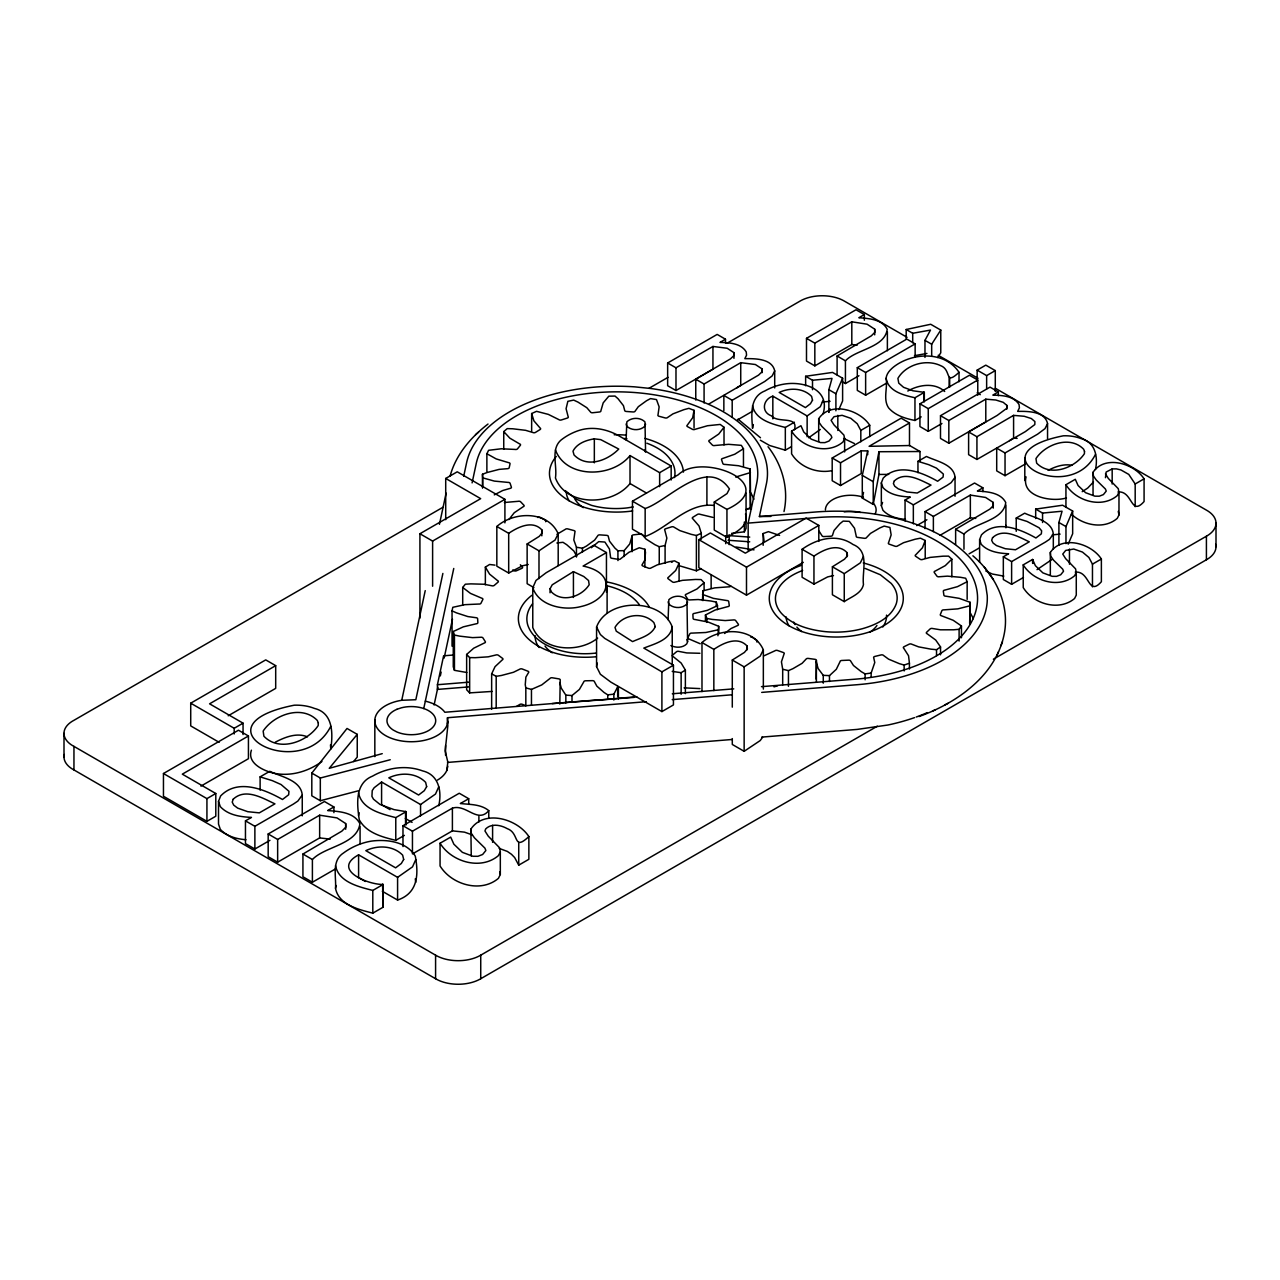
<?xml version="1.0" encoding="UTF-8"?>
<svg xmlns="http://www.w3.org/2000/svg" width="1280" height="1280" viewBox="0 0 1280 1280"><rect width="100%" height="100%" fill="white"/><g stroke="black" fill="none" stroke-linecap="round" stroke-linejoin="round"><path stroke-width="1.5" d="M600.016 699.712L596.112 700.272L636.768 696.72M712.944 346.464L712.944 369.184L675.984 390.528L667.648 385.728L667.648 362.992L675.984 367.808L712.944 346.464L727.184 348.256L733.968 352.656L733.872 355.632L730.432 358.896L695.76 379.216L695.76 400.048M695.76 379.216L704.08 384.032L740.736 362.672L755.408 364.528L762.064 368.88L761.968 371.856L758.544 375.12L709.232 403.792M985.792 399.168L985.792 421.888L948.832 443.232L940.496 438.432L940.496 415.696L948.832 420.512L985.792 399.168L995.856 400.016L1003.216 402.32L1006.816 405.36L1006.72 408.336L997.232 415.392L968.608 431.92L968.608 454.656L976.928 459.456L1025.344 431.616L1034.816 424.56L1034.912 421.584L1031.328 418.544L1024.224 416.272L1013.584 415.376L976.928 436.736L968.608 431.92M559.808 704.08L560.208 680.192A1.92 1.104 0 0 0 558.784 678.864L552.4 677.792A1.92 1.104 0 0 0 549.968 678.48L541.76 684.912L531.456 689.408L525.824 687.888L525.248 684.72L525.872 677.136L528.464 672.688A1.92 1.104 0 0 0 527.824 671.168L522.32 669.024A1.92 1.104 0 0 0 519.648 669.248L513.456 672.288L501.504 675.456L496.192 676.32L491.648 673.872L495.04 666.672L502.288 659.888A1.92 1.104 0 0 0 502.496 658.32L498.416 655.296A1.92 1.104 0 0 0 495.744 655.04L488.224 656.832L475.168 657.696L469.648 657.584L466.64 654.448L473.728 648.208L484.256 643.04A1.92 1.104 0 0 0 485.28 641.6L483.008 638A1.92 1.104 0 0 0 480.624 637.264L472.512 637.632L459.616 636.128L454.448 635.04L453.264 631.504L463.328 626.848L476.112 623.808A1.92 1.104 0 0 0 477.856 622.608L477.632 618.784A1.92 1.104 0 0 0 475.744 617.664L467.84 616.56L456.384 612.832L452.048 610.864L452.8 607.312L464.88 604.672L478.672 604.048A1.92 1.104 0 0 0 480.96 603.232L482.8 599.552A1.92 1.104 0 0 0 481.616 598.144L470.496 593.408L462.704 587.456L465.328 584.208L470.816 583.872L483.952 584.24L491.664 585.728A1.92 1.104 0 0 0 494.288 585.36L498 582.176A1.92 1.104 0 0 0 497.616 580.64L489.6 574.144L485.36 567.104L489.6 564.48L494.992 565.136M712.88 517.392L700.112 514.32A1.92 1.104 0 0 0 697.424 514.448L692.896 517.248A1.92 1.104 0 0 0 692.848 518.816L699.024 525.952L701.296 533.296L696.4 535.504L691.248 534.352L679.824 530.592L674.128 527.248A1.92 1.104 0 0 0 671.504 526.88L665.68 528.736A1.92 1.104 0 0 0 664.816 530.224L666.864 538.112L665.088 545.504L659.248 546.72L654.96 544.72L646.112 539.104L642.496 534.896A1.92 1.104 0 0 0 640.176 534.08L633.664 534.816A1.92 1.104 0 0 0 632.048 536.064L629.76 543.936L624.128 550.64L624.128 556.528M531.648 431.184L531.648 413.536L536.544 411.328L548.32 414.384L558.816 419.584A1.92 1.104 0 0 0 561.44 419.936L567.248 418.08A1.92 1.104 0 0 0 568.128 416.608L566.08 408.704L567.856 401.328L573.696 400.096L577.984 402.112L586.832 407.712L590.448 411.92A1.92 1.104 0 0 0 592.768 412.736L599.28 412.016A1.92 1.104 0 0 0 600.896 410.752L603.184 402.88L608.816 396.176L615.024 396.064L618.032 398.72L623.44 405.648L624.64 410.288A1.92 1.104 0 0 0 626.4 411.472L632.992 411.952A1.92 1.104 0 0 0 635.2 411.04L638.32 406.704L646.48 400.768L650.528 398.592L656.496 399.584L659.136 406.88L658.016 414.832A1.92 1.104 0 0 0 659.056 416.272L665.072 417.904A1.92 1.104 0 0 0 667.664 417.44L672.944 413.872L683.904 409.664L688.896 408.336L694.048 410.336L692.656 417.744L687.328 425.12A1.92 1.104 0 0 0 687.552 426.672L692.4 429.296A1.92 1.104 0 0 0 695.104 429.312L707.488 425.744L720.192 424.432L724.016 427.264L724.016 444.912M437.376 780.144A36.544 21.104 0 0 0 446.704 770.656L447.84 762.16L445.168 750.912L447.84 725.712L447.488 717.728L646.368 701.696M702.48 600.288L702.944 590.832L714.784 587.856L728.496 586.848A1.92 1.104 0 0 0 730.72 585.968M969.648 623.52L970.112 602.304L959.168 598.336L945.856 596.192A1.92 1.104 0 0 1 943.888 595.12L943.328 591.296A1.92 1.104 0 0 1 944.976 590.064L957.488 586.656L967.152 581.712L965.68 578.24L960.416 577.28L947.408 576.144L939.344 576.736A1.92 1.104 0 0 1 936.88 576.08L934.32 572.544A1.92 1.104 0 0 1 935.216 571.072L945.296 565.616L951.84 559.184L948.576 556.128L943.056 556.176L930.08 557.408L922.72 559.424A1.92 1.104 0 0 1 920.048 559.232L915.712 556.32A1.92 1.104 0 0 1 915.776 554.768L922.448 547.776L925.216 540.496L920.48 538.176L915.248 539.2L903.584 542.688L897.648 545.904A1.92 1.104 0 0 1 895.008 546.208L889.328 544.208A1.92 1.104 0 0 1 888.56 542.72L891.152 534.88L889.904 527.456L884.144 526.096L879.728 528L870.496 533.408L866.576 537.52A1.92 1.104 0 0 1 864.208 538.288L857.744 537.408A1.92 1.104 0 0 1 856.224 536.112L854.496 528.192L849.328 521.36L843.136 521.104L839.936 523.696L834.048 530.48L832.544 535.104A1.92 1.104 0 0 1 830.688 536.24L824.08 536.56A1.92 1.104 0 0 1 821.936 535.616L819.12 531.2M784 511.552C789.008 488.832 782.208 464.816 768.016 446.704M442.88 573.44L415.824 699.728L401.6 700.304A36.544 21.104 0 0 0 385.712 735.68A36.544 21.104 0 0 0 446.704 725.936L447.84 721.392M672.24 626.912C670.256 640.112 654.32 643.904 643.824 648.096L673.44 665.2L673.44 704.928L661.904 711.584L610.784 682.064L600.368 674.256L596.576 666.704L596.576 626.976C607.36 597.92 661.232 597.936 672.24 626.912L672.24 664.656M596.576 666.704L597.168 662.992M447.472 723.776L447.488 717.728M861.216 450.848L861.216 473.568L840.528 485.52L832.192 480.72L832.192 458L840.528 462.8L861.216 450.848L867.696 450.896L862.288 475.376L862.288 498.096L873.232 504.416L873.232 481.696L878.944 451.728L920 451.52L920 460.992M873.232 504.416L878.944 474.448L878.944 451.728M597.648 638.096C579.056 653.296 542.464 651.504 532.768 627.52L532.768 587.792L536 580.432L546.16 572.736L593.76 545.248L606.448 552.576L606.448 592.304M401.84 699.84L425.232 590.624M439.44 524.304L446.128 493.104M463.696 476.304L466.608 462.704A151.008 87.184 0 0 1 635.008 386.88L650.576 388.48A151.008 87.184 0 0 1 766.336 484.112L759.392 516.528L770.848 516.432M423.744 708.544L453.76 568.464M472.096 482.896L476.272 463.392A141.264 81.552 0 0 1 633.808 392.464A141.264 81.552 0 0 1 756.672 483.424L748.16 523.104L748.16 550.32M468.816 686.896L437.424 689.424L437.424 684.72L443.616 655.808L453.52 655.008M434.096 704.992L437.904 687.2M440.32 675.936L441.152 672.08M444.144 658.064L452.48 619.2M717.92 635.744L718.688 626.304L708.096 622.032L694.992 619.504A1.92 1.104 0 0 1 693.104 618.384L692.88 614.56A1.92 1.104 0 0 1 694.624 613.36L707.408 610.32L717.472 605.664L716.288 602.128L711.12 601.04L698.224 599.536L690.112 599.904A1.92 1.104 0 0 1 687.728 599.168L685.456 595.568A1.92 1.104 0 0 1 686.48 594.128L697.008 588.96L704.096 582.72L701.088 579.584L695.568 579.456L682.512 580.336L674.992 582.128A1.92 1.104 0 0 1 672.32 581.856L668.24 578.848A1.92 1.104 0 0 1 668.448 577.28L675.696 570.48L679.088 563.296L674.544 560.848L669.232 561.712L657.28 564.88L651.088 567.92A1.92 1.104 0 0 1 648.416 568.144L642.912 566A1.92 1.104 0 0 1 642.272 564.48L644.864 560.032L645.472 552.448L644.896 549.28L639.28 547.76L628.976 552.256L620.752 558.672A1.92 1.104 0 0 1 618.336 559.36L611.952 558.304A1.92 1.104 0 0 1 610.528 556.976L609.472 549.024L604.896 542.048L598.72 541.616L591.344 547.728M919.056 716.528C957.536 702.704 997.408 674.736 1004.64 631.68C1009.28 602.88 994.512 574.128 972.88 555.808M606.448 552.576L583.104 566.064C617.504 573.168 610.272 599.936 580.96 606.56C564.048 611.04 538.928 605.984 532.768 587.792M415.76 859.632L412.512 866.864L397.584 877.344L358.592 854.832C331.008 869.824 368.192 884.784 383.12 884.464L383.12 907.2L372.8 913.152C358.72 909.504 338.688 904.912 335.52 888.352C336.4 876.512 331.344 860.72 343.52 852.976C351.664 846.96 361.168 842.864 371.152 841.152C386.592 838.992 406.608 841.584 415.28 856.128C418.88 874.944 417.696 893.248 397.584 900.064L382.32 891.264M335.52 888.352L336.144 885.488M404.384 835.376L395.776 840.336C382.288 837.056 366.448 832.88 359.28 819.808C356.912 804.224 354.704 783.216 372.608 776.096C387.552 767.488 406.272 764.864 422.624 770.896C438.8 774.736 442.048 791.312 438.752 805.76M358.512 815.536L359.136 812.672M753.36 424.576L752.528 428.352C751.6 414.816 749.344 396.992 764.944 390.912C772.752 386.464 781.552 383.84 790.544 383.456C808.432 382.896 829.712 391.488 823.152 413.616M446.704 770.656L447.84 766.288M862.288 498.096L863.536 492.448M921.2 416.864L914.96 420.464C905.392 418.56 895.312 415.552 888.656 407.952C882.736 399.344 887.872 387.856 886.112 378.256C886.576 373.552 889.968 370 893.424 367.104C912.144 352.288 944.704 350.672 959.024 372.304L959.024 381.76M816.16 679.152L816.384 660.592A1.92 1.104 0 0 0 814.848 659.312L808.384 658.432A1.92 1.104 0 0 0 806.016 659.184L802.112 663.312L792.864 668.704L788.448 670.608L782.688 669.248L781.44 661.84L784.032 654A1.92 1.104 0 0 0 783.264 652.496L777.6 650.512A1.92 1.104 0 0 0 774.944 650.8L764.096 655.76M438.752 786.816L435.504 794.048L420.56 804.528L381.584 782.016L374.144 787.744L372.224 790.624L371.936 796.416L373.488 799.184L379.968 804.416L394.016 809.616L406.112 811.664L406.112 824.912M823.152 400.368L820.288 406.72L807.136 415.952L772.832 396.144C763.056 399.264 760.752 412.048 771.424 415.84C777.824 423.664 798.736 415.328 794.416 429.792M671.168 466L659.632 472.656L630.016 455.568L630.016 483.552C612.096 506.08 566.208 506.72 555.44 477.968C557.52 465.312 549.712 447.6 562.656 438.816C568.032 434.864 574.08 431.888 580.464 430C593.888 426.208 608.256 429.536 620.048 436.496L671.168 466L671.168 480M528.224 564.512L522.4 565.824L508.688 573.04L496.832 566.192L496.832 526.48C514.08 511.168 548.064 510.656 558.192 533.776L555.056 540.064L538.992 550.816L527.136 543.968L527.136 583.696L533.92 587.616M701.984 691.616L701.984 642.528C719.232 627.232 753.216 626.72 763.344 649.824L760.208 656.112L744.144 666.88L732.288 660.032L732.288 707.152M863.456 556.592L860.32 562.864L844.256 573.632L832.4 566.784L832.4 594.768L844.256 601.616C851.088 596.896 861.552 593.584 863.456 584.576C861.792 571.024 869.984 551.184 852.976 544.464C836.928 533.2 816.8 538.704 802.096 549.28L802.096 577.28L813.952 584.112L827.664 576.896L833.488 575.584M829.92 408.656L828.864 412.416L828.864 389.696L832.016 378.4L812.512 380.24L805.632 376.272L805.632 385.744M1058.912 545.232L1058.912 522.512L1062.064 511.216L1042.56 513.072L1035.68 509.104L1035.68 518.56M330.784 726.256C301.168 785.328 190.464 725.616 294.256 705.2A31.712 18.304 0 0 1 314.448 708.416C333.264 712.96 333.024 733.456 330.784 748.976L330.48 744.88M450.064 476.192C455.728 454.848 470.816 437.264 488.016 424.048M1095.488 454.336C1069.424 506.304 972.016 453.776 1063.344 435.808A27.904 16.112 0 0 1 1081.12 438.624C1095.264 442.144 1098.176 456.848 1095.488 469.488M251.408 750.176C246.832 763.024 263.088 770.512 273.12 773.056C290.128 776.896 308.096 771.648 321.936 761.504M1066.448 497.952C1052.064 502.352 1021.008 496.96 1026.048 476.864M333.904 812.656L333.904 806.976L327.664 810.576C338.976 811.424 354 812.192 359.904 823.712C357.184 844.624 324.848 846.32 312.4 859.52L302.928 854.048L302.928 876.768L312.4 882.24L335.648 868.816M864.352 320.24L864.352 314.56L858.848 317.744C868.8 318.48 882.032 319.168 887.216 329.312C884.832 347.696 856.368 349.184 845.424 360.816L837.088 356L837.088 374.928M982.896 491.616L982.896 487.824L977.392 491.008C987.36 491.744 1000.576 492.432 1005.76 502.576C1003.376 520.96 974.912 522.464 963.968 534.08L955.632 529.264L955.632 544.416M626.096 439.968L626.848 421.84C631.568 417.248 640.336 417.168 644.976 421.936L645.584 452.128L644.976 449.92M668.096 619.696L668.848 599.696C673.552 595.104 682.336 595.024 686.96 599.792L687.584 641.728L686.752 643.872C682.704 647.984 675.84 647.968 670.912 645.552M1105.456 477.696L1106.112 472.064L1112.176 468.912L1116.464 468.88L1120.928 469.952L1128.768 474.4L1135.184 483.984L1144.08 478.832C1134.048 463.264 1104.848 454.624 1093.04 472.272L1093.04 494.992M645.584 424.144L644.768 426.304C640.064 430.864 631.376 430.752 626.752 426.128L626.096 423.968M687.584 602L686.752 604.16C682.064 608.72 673.376 608.624 668.752 603.984L668.096 601.824M245.968 839.728C236.64 838.976 226.896 836.448 220.32 829.376L218.512 824.08L218.512 801.36L220.608 795.968C237.712 778.176 264.528 789.328 282.48 799.488L288.656 794.768L288.976 791.328L281.072 784.544L272.384 780.672L260.112 776.864L260.112 790.128M905.504 519.376C897.296 518.736 888.72 516.496 882.944 510.272L881.344 505.616L881.344 482.896L883.184 478.144C898.24 462.496 921.84 472.304 937.632 481.248L943.072 477.104L943.36 474.064L936.4 468.096L928.752 464.688L917.952 461.344L917.952 472.704M881.344 505.616L882.576 502.448M979.616 562.352L979.616 539.632L981.456 534.88C996.512 519.232 1020.112 529.04 1035.904 537.984L1041.344 533.84L1041.632 530.8L1039.072 527.76L1027.024 521.424L1016.224 518.08L1016.224 531.328M996.96 655.52L998.496 651.744M1000.912 645.68L1002.48 641.808M835.904 410.8L835.904 393.76L842.608 378.224L832.544 372.416L805.632 376.272M838.88 409.584L842.608 400.944L842.608 378.224M1065.968 543.616L1065.968 526.576L1072.656 511.04L1062.592 505.232L1035.68 509.104M1068.192 544.128L1072.656 533.76L1072.656 511.04M617.6 687.04L613.856 694.176L613.856 700.048M260.112 776.864L269.744 771.312C280.928 776.688 300.944 780.144 302.256 795.024L297.872 801.056L293.36 804.096L254.88 826.304L245.456 820.864L245.456 843.584L254.88 849.024L269.936 840.336M917.952 461.344L926.432 456.464C936.272 461.184 953.872 464.224 955.04 477.312L951.184 482.624L947.216 485.296L913.344 504.848L905.056 500.064L905.056 520.896M1016.224 518.08L1024.688 513.2C1034.544 517.92 1052.144 520.96 1053.312 534.048L1049.456 539.36L1045.488 542.032L1011.616 561.584L1003.328 556.8L1003.328 579.52L1011.616 584.304L1023.472 577.472M486.88 471.392L486.88 453.744L488.592 450.304L501.232 448.784L515.024 449.424A1.92 1.104 0 0 0 517.52 448.816L520.32 445.344A1.92 1.104 0 0 0 519.52 443.856L509.84 438.16L503.744 431.6L507.232 428.624L512.736 428.784L525.616 430.32L532.816 432.496A1.92 1.104 0 0 0 535.52 432.368L540.048 429.568A1.92 1.104 0 0 0 540.096 428.016L533.92 420.864L531.648 413.536M731.696 533.328L744.352 531.824L746.064 528.368L746.064 493.072M528.864 836.576C512.704 851.664 519.856 833.136 507.344 828.704C500.864 825.04 491.584 823.088 485.712 828.896L484.96 830.976L488.256 836.176L499.52 847.744L500.32 851.808L498.4 855.632C480.768 870.608 451.552 861.936 440.064 843.232L450.688 837.104L453.856 844.176L462.368 852.336L472.896 856.272L477.904 856.304L482.624 854.496L485.872 850.496L484.896 848.112L474.464 837.856L471.264 833.28L470.864 829.12C484.272 809.072 517.44 818.88 528.864 836.576L528.864 859.296L518.736 865.152L514.672 857.568L511.456 854.272L507.344 851.424L499.168 848.4M500.32 851.808L500.32 874.528L498.4 878.368C480.768 893.328 451.552 884.656 440.064 865.968L440.064 843.232M869.728 425.264L860.816 430.4L857.248 423.744L850.8 418.32L842.112 415.312L834.048 416.688L831.104 420.336L834 424.896L843.904 435.088L844.624 438.656L842.928 442.032C827.408 455.2 801.696 447.568 791.584 431.12L800.944 425.728L803.728 431.936L811.216 439.136L820.48 442.592L824.896 442.624L829.04 441.024L831.904 437.504L831.04 435.408L821.856 426.384L819.056 422.352L818.688 418.704C830.496 401.056 859.696 409.68 869.728 425.264L869.728 436.624M1101.376 559.008L1092.464 564.144L1088.896 557.472L1082.448 552.064L1073.76 549.04L1065.696 550.432L1062.752 554.08L1065.648 558.64L1075.552 568.832L1076.272 572.4L1074.576 575.776C1059.056 588.944 1033.344 581.312 1023.232 564.864L1032.592 559.456L1035.376 565.68L1042.864 572.864L1052.128 576.32L1056.544 576.368L1060.688 574.768L1063.552 571.248L1062.688 569.152L1053.504 560.128L1050.704 556.096L1050.336 552.432C1062.144 534.8 1091.328 543.424 1101.376 559.008L1101.376 581.728C1087.776 597.008 1090.208 570.688 1075.248 572.128M1105.456 473.904L1108.352 478.48L1118.256 488.656L1118.976 492.24L1117.28 495.616C1101.76 508.784 1076.048 501.152 1065.936 484.704L1075.296 479.296L1078.08 485.52L1085.584 492.704L1094.848 496.16L1099.248 496.208L1103.392 494.608L1106.256 491.088L1105.392 488.992L1096.208 479.968L1093.408 475.936L1093.04 472.272M1118.976 492.24L1118.976 514.96L1117.28 518.336C1104.144 529.76 1083.36 525.344 1071.424 514.24M725.488 343.008L725.488 339.216L720 342.4C729.152 342.704 740.864 343.056 746.224 351.904L746.56 355.152L744.816 358.672C754.944 358.544 772.112 358.464 774.704 370.912L772.144 375.936L764.768 381.456L732.192 400.256L723.856 395.44L723.856 410.592M998.336 395.712L998.336 391.936L992.848 395.104C1002 395.408 1013.712 395.76 1019.072 404.608L1019.408 407.856L1017.664 411.376C1027.792 411.248 1044.96 411.168 1047.552 423.616L1044.992 428.64L1037.616 434.16L1005.04 452.96L996.704 448.16L996.704 470.88L1005.04 475.68L1025.616 463.808M924.976 357.408L924.976 340.368L930.48 330.08L912.704 333.28L906.192 329.504L906.192 338.976M871.152 676.976L871.152 673.056L874.768 662.512L873.728 657.84A1.92 1.104 0 0 1 874.88 656.432L880.992 654.944A1.92 1.104 0 0 1 883.552 655.472L888.576 659.152L899.232 663.616L904.144 665.072L909.424 663.184L908.544 655.744L903.744 648.256A1.92 1.104 0 0 1 904.064 646.704L909.104 644.208A1.92 1.104 0 0 1 911.808 644.24L918.56 646.848L931.088 649.184L936.528 649.696L940.544 646.96L935.712 640.048L927.152 633.776A1.92 1.104 0 0 1 926.64 632.24L930.08 628.976A1.92 1.104 0 0 1 932.672 628.528L940.496 629.808L953.648 629.792L959.104 629.296L961.456 625.984L953.168 620.272L941.664 615.84A1.92 1.104 0 0 1 940.352 614.48L941.872 610.736A1.92 1.104 0 0 1 944.096 609.856L957.824 608.864L969.648 605.872M550.048 588.784L552.208 584.816L573.424 571.648L583.808 576.528L588.56 580.544L589.184 584.736C581.68 596.656 562.576 603.056 551.552 592.096L550.048 588.784L550.048 592.768M931.68 355.584L931.68 344.224L940.768 330.08L930.704 324.272L906.192 329.504M937.728 357.52L940.768 352.8L940.768 330.08M508.928 519.552L514.224 512.752L523.232 506.704A1.92 1.104 0 0 0 523.856 505.184L520.64 501.824A1.92 1.104 0 0 0 518.08 501.328L504.4 502.496M724.016 427.264L718.72 434.064L709.712 440.128A1.92 1.104 0 0 0 709.088 441.648L712.304 444.992A1.92 1.104 0 0 0 714.864 445.504L728.544 444.32L741.328 445.344L743.456 448.72L743.456 466.368M1093.488 481.984L1087.712 488.064L1082.208 491.68M762.544 737.344L760.208 740.56L744.144 751.312L732.288 744.464L732.288 738.576M358.112 790.864L320.32 800.736L311.808 795.824L311.808 773.088L347.024 728.464L357.248 734.352L357.248 757.088L353.6 761.52M357.248 734.352L329.248 768.32L382.24 753.648M1052.048 559.44L1037.024 569.648M630.016 455.568C612.096 478.096 566.208 478.736 555.44 449.984M820.288 429.44L808.656 437.792M724.608 633.488L730.976 628.544L737.376 625.632A1.92 1.104 0 0 0 738.272 624.16L735.712 620.624A1.92 1.104 0 0 0 733.264 619.968L725.184 620.56L712.192 619.424L706.912 618.48L705.44 614.992L715.104 610.048L727.616 606.656A1.92 1.104 0 0 0 729.264 605.408L728.704 601.6A1.92 1.104 0 0 0 726.736 600.528L713.424 598.368L702.48 594.416M475.488 434.736L478.576 432.112M816.16 661.504L818.112 668.512L823.264 675.344L829.472 675.616L836.32 669.296L840.064 661.616A1.92 1.104 0 0 1 841.904 660.464L848.512 660.16A1.92 1.104 0 0 1 850.672 661.104L853.472 665.504L861.232 671.648L865.12 673.904L871.152 673.056M774 686.848L777.6 685.808M559.808 682.512L561.264 688.144L565.84 695.12L572 695.552L579.392 689.44L583.776 681.872A1.92 1.104 0 0 1 585.712 680.784L592.352 680.656A1.92 1.104 0 0 1 594.416 681.664L596.848 686.144L604.064 692.48L607.76 694.848L613.856 694.176M743.456 448.72L734.768 454.224L722.96 458.384A1.92 1.104 0 0 0 721.568 459.728L722.832 463.488A1.92 1.104 0 0 0 724.992 464.416L738.624 465.744L750.24 468.992L750.448 507.872L745.824 509.6M1017.136 438.384L1013.584 438.096L1009.52 440.656M672.208 671.376L681.136 672.688L685.376 670.064L681.136 663.024L673.104 656.528A1.92 1.104 0 0 1 672.72 654.976L676.448 651.808A1.92 1.104 0 0 1 679.072 651.44L686.784 652.928L699.92 653.28M736.672 387.952L740.736 385.392L740.736 362.672M494.272 494.88L502.688 490.528L509.968 488.432A1.92 1.104 0 0 0 511.376 487.104L510.112 483.344A1.92 1.104 0 0 0 507.952 482.4L494.32 481.088L482.704 477.84L482.496 474.24L487.12 472.512L499.104 469.392L507.152 468.704A1.92 1.104 0 0 0 509.2 467.68L510.016 463.872A1.92 1.104 0 0 0 508.448 462.608L496.192 458.912L486.88 453.744M445.712 519.696L445.712 478.464L457.248 471.808L504.912 499.328L504.912 522.88M667.648 362.992L717.168 334.416L725.488 339.216M442.848 507.328L73.952 720.304A30.576 17.648 0 0 0 73.952 746.384L73.952 769.936L435.584 978.736A31.456 18.16 0 0 0 480.736 978.736L1206.416 559.76A31.36 18.112 0 0 0 1215.712 544.32M648.944 388.336L668 377.344M726.88 343.344L799.632 301.344A31.168 17.984 0 0 1 844.768 301.344L907.072 337.312M419.92 618.176L419.92 533.744L480.688 498.656L445.712 478.464M419.92 533.744L432.608 541.072L504.912 499.328M857.184 345.152L851.808 344.528L814.832 365.872L806.496 361.056L806.496 338.336L856.016 309.76L864.352 314.56M219.152 742.32L190.72 725.904L190.72 703.184L265.728 659.888L275.696 665.648L275.696 688.368L228.208 715.776M806.496 338.336L814.832 343.152L851.808 321.808L867.072 324.192L874.704 329.168L874.768 332.4L871.312 335.856L837.088 356M275.696 665.648L209.568 703.824L243.056 723.168L243.056 734.528M496.832 526.48L508.688 533.328C517.984 527.04 532.448 519.856 541.84 529.84L542.208 532.848L539.248 536.368L527.136 543.968M737.328 420.016L752.768 411.104M886.112 383.376L865.632 395.2L857.296 390.384L857.296 367.664L906.816 339.088L915.136 343.888L915.136 357.152M190.72 703.184L234.192 728.288L243.056 723.168M714.192 505.472C687.824 502.192 668.176 528 645.152 536.496L632.464 529.184L632.464 501.184L678.32 474.72C701.824 451.856 782.192 483.856 726.944 509.392L714.256 502.064L714.256 530.064L726.944 537.376C735.2 532.496 749.792 525.872 745.488 513.936M248.432 735.984L182.304 774.16L215.792 793.504L215.792 816.224L206.928 821.344L163.456 796.256L163.456 773.52L238.464 730.224L248.432 735.984L248.432 758.704L200.944 786.112M842.08 381.6L845.424 383.536L858.944 375.728M857.296 367.664L865.632 372.48L915.136 343.888M752.528 405.632C755.328 420.208 772.944 424.256 785.328 427.456L794.416 422.208M632.464 501.184L645.152 508.512C667.776 501.232 706.928 455.744 729.424 488.928L727.008 493.616L714.256 502.064M760.352 440.208L769.584 445.488L785.328 450.192L791.392 446.688M163.456 773.52L206.928 798.624L215.792 793.504M886.112 378.256C888.144 391.376 903.856 395.312 914.96 397.744L924.32 392.336L924.32 401.808M924.32 392.336L912.976 390.8L903.536 387.296L898.752 383.12L897.904 378.384C905.968 364.464 926.384 358.656 940.848 365.744C951.728 369.952 944.336 386.096 959.024 372.304M977.152 381.488L977.152 370.128L985.792 365.136L995.28 370.608L995.28 391.44M941.92 423.472L928.256 431.36L919.936 426.544L919.936 403.824L969.44 375.248L977.776 380.048L977.776 395.2M832.192 458L901.152 418.176L909.488 422.976L909.488 445.712M803.296 562.352L746.496 595.152L698.832 567.632L698.832 539.648L710.368 532.976L745.344 553.168L806.112 518.096L818.8 525.424L818.8 541.408M919.936 403.824L928.256 408.64L977.776 380.048M977.152 370.128L986.64 375.6L995.28 370.608M909.488 422.976L869.104 446.304L909.632 445.536L920 451.52M940.496 415.696L990.016 387.12L998.336 391.936M245.456 820.864L251.456 817.408C240.4 816.848 228.24 815.216 220.32 806.656L218.512 801.36M330.144 839.12L319.648 837.92L277.648 862.176L268.176 856.704L268.176 833.984L324.448 801.504L333.904 806.976M698.832 539.648L746.496 567.152L818.8 525.424M268.176 833.984L277.648 839.456L319.648 815.2L337.008 817.904L345.68 823.552L345.744 827.232L341.824 831.168L302.928 854.048M905.056 500.064L910.336 497.024C900.608 496.528 889.904 495.088 882.944 487.552L881.344 482.896M802.096 549.28L813.952 556.128C823.264 549.84 837.712 542.656 847.104 552.656L847.472 555.664L844.528 559.184L832.4 566.784M925.056 528.656L925.056 511.6L974.56 483.024L982.896 487.824M358.512 792.816C361.68 809.376 381.712 813.984 395.776 817.616L406.112 811.664M596.576 626.976L600.368 634.528L604.752 638.4L661.904 671.856L673.44 665.2M916.736 525.616L926.896 519.76M925.056 511.6L933.376 516.416L970.352 495.072L985.616 497.456L993.248 502.432L993.312 505.664L989.856 509.12L955.632 529.264M402.976 846.56L402.976 825.728L459.248 793.248L468.72 798.72L468.72 804.4M701.984 642.528L713.84 649.376C723.152 643.088 737.6 635.904 746.992 645.904L747.36 648.912L744.416 652.432L732.288 660.032M402.976 825.728L412.448 831.2L452.4 808.144C466.336 803.76 477.52 824 488.768 810.64C480.864 804.096 469.952 804.576 460.352 803.536L468.72 798.72M940.112 535.264L970.352 517.792L975.744 518.416M472.336 834.912L464.48 832.144L452.4 830.864L412.448 853.92L412.448 831.2M335.52 865.632C338.688 882.192 358.72 886.784 372.8 890.432L383.12 884.464M969.04 553.872L979.184 548.016M1003.328 556.8L1008.608 553.76C998.864 553.264 988.176 551.824 981.216 544.288L979.616 539.632M1117.952 491.968C1132.928 490.528 1130.48 516.848 1144.08 501.552L1144.08 478.832M73.952 746.384L435.584 955.168A31.456 18.16 0 0 0 480.736 955.168L877.344 726.192M993.376 659.184L1206.416 536.208A31.36 18.112 0 0 0 1206.416 510.128L995.312 388.256M556.944 534.304L565.28 529.376A1.92 1.104 0 0 1 567.872 528.928L573.888 530.544A1.92 1.104 0 0 1 574.928 531.984L573.808 539.936L576.448 547.232L582.416 548.224L586.464 546.064L594.624 540.112L597.744 535.776A1.92 1.104 0 0 1 599.952 534.88L606.544 535.344A1.92 1.104 0 0 1 608.304 536.528L609.504 541.168L614.912 548.096L617.92 550.768L624.128 550.64M516.816 706.208L519.648 704.544A1.92 1.104 0 0 1 522.32 704.32L525.984 705.744M932.48 711.12L935.28 709.712M944.848 704.912L948 703.344M275.2 742.224C284.816 737.232 296.736 732.32 307.44 736.864M1048.112 470.384C1055.392 466.496 1063.856 463.648 1072.16 465.328M907.792 391.024C918.848 384.704 934.528 382.192 944.704 391.472M679.824 565.888L696.4 570.8L701.296 568.592M802.624 570.48C791.84 574.544 780.592 581.296 776.432 592.656A56.304 32.496 0 0 0 781.424 613.312C792.64 625.36 809.488 629.92 825.344 631.648A63.264 36.528 0 0 0 862.624 628.64C876 624.8 890.88 617.936 896.16 604.064A56.304 32.496 0 0 0 891.168 583.392L880.352 574.768L865.216 568.448M750.448 472.576L735.648 477.04M763.168 545.296L763.168 533.536L768.448 531.648L779.584 535.424M311.808 773.088L320.32 778.016L390.24 759.744M717.92 629.856L705.856 632.496L692.064 633.104A1.92 1.104 0 0 0 689.776 633.936L687.936 637.616A1.92 1.104 0 0 0 689.12 639.024L700.24 643.76M594.336 438.848C586.224 440.128 576.928 443.424 572.992 451.168L574.032 454.944C586.992 468.432 607.456 460.688 618.752 449.056L600.736 439.632L594.336 438.848L594.336 462.832M914.48 355.68L926.928 353.44M492.16 691.424L469.648 692.88L466.64 689.744L466.64 654.448M633.248 506.976L627.296 507.888A56.304 32.496 0 0 1 591.424 505.328L576.32 499.2L565.136 490.576M831.392 470.768C816.432 473.552 799.648 466.976 791.584 453.84L791.584 431.12M552.176 703.6L634.256 697.376M556.88 542.992L562.976 542.304L566.672 544.672L573.888 551.024L576.32 555.504A1.92 1.104 0 0 0 576.656 556.048M822.256 402.048L830.064 401.312M1052.304 534.864L1060.112 534.128M759.392 516.528L815.424 512.016A151.008 87.184 0 0 1 985.856 586.304L987.216 595.392A151.008 87.184 0 0 1 857.184 684.704L761.712 692.4M748.16 523.104L816.768 517.584A141.264 81.552 0 0 1 976.208 587.072A141.264 81.552 0 0 1 855.824 679.136L761.472 686.656M437.424 684.72L468.816 682.176M596.128 700.032L444.832 712.256L443.776 710.912A36.544 21.104 0 0 0 427.68 701.76L425.328 701.184M672.32 693.76L733.744 688.864M672.224 699.616L731.888 694.8M447.488 762.432L731.888 739.504M761.712 737.104L857.184 729.408L887.824 725.024A151.008 87.184 0 0 0 914.528 717.632M878.944 474.448L888.72 474.4M699.92 688.592L684.112 687.856M747.552 508.608L751.488 508.88M728.032 535.552L749.728 537.104M728.032 540.256L749.728 541.808M736.064 547.008L754.032 549.856M1003.776 576.112L992.272 574.016L985.872 571.024M466.8 672.496L454.448 670.336L453.264 666.8L453.264 631.504M843.6 438.384L854.416 443.552M646.896 443.216C658.208 447.376 669.872 454.608 673.968 466.576A63.264 36.528 0 0 1 674.496 477.552M924.976 340.368L931.68 344.224M938.208 355.296L978.016 378.272M977.152 392.848L980.32 394.672M828.864 389.696L835.904 393.76M1058.912 522.512L1065.968 526.576M862.288 475.376L873.232 481.696M630.016 483.552L646.48 493.056M390.048 809.632L381.584 804.752L381.584 782.016M405.312 818.448L412.08 822.368M365.376 881.472L358.592 877.552L358.592 854.832M383.12 907.2L382.576 884.144M512.752 569.952L513.84 570.624A1.92 1.104 0 0 0 516.528 570.736L521.76 568.384A1.92 1.104 0 0 0 522.224 566.848L520.352 564.768M738.048 419.136L760.48 437.76M639.36 604.72C632.464 595.248 621.424 589.856 610.416 586.672A56.304 32.496 0 0 0 606.656 585.728M993.456 579.664L984.272 567.12M970.56 613.328L973.392 618.704M686.96 639.504L687.584 641.728M1118.256 511.376L1118.976 514.96M499.776 871.824L500.32 874.528M764.048 540.976L763.168 533.536M415.28 878.848L415.76 882.352M471.264 856L470.864 829.12M1005.76 525.296L1005.92 527.808L1005.92 505.088M750.448 507.872L750.24 468.992M1216 523.168L1216 546.736M1206.416 536.208L1206.416 559.76M1135.184 483.984L1135.184 506.704M1112.176 468.912L1112.176 484.048M1092.464 564.144L1092.464 586.864M1076.272 572.4L1076.272 595.12L1074.576 598.496C1059.056 611.664 1033.344 604.032 1023.232 587.584L1023.232 564.864M1069.456 549.072L1069.456 564.224M1065.936 484.704L1065.936 507.424M1053.312 534.048L1053.312 549.2M1050.336 552.432L1050.336 575.152M1047.552 423.616L1047.552 438.752M1042.56 513.072L1042.56 522.528M1033.024 559.712L1033.024 563.504M1032.592 559.456L1032.592 563.248M1024.8 457.856L1024.8 480.576M1013.584 415.376L1013.584 438.096M1011.616 561.584L1011.616 584.304M1006.816 405.36L1006.816 409.152M1005.04 452.96L1005.04 475.68M993.248 502.432L993.248 508.112M986.64 375.6L986.64 388.864M976.928 436.736L976.928 459.456M970.352 495.072L970.352 517.792M970.112 602.304L970.112 623.872M967.152 581.712L967.152 599.36M963.968 534.08L963.968 549.216M961.456 625.984L961.456 637.744M959.104 629.296L959.104 641.072M955.04 477.312L955.04 496.256M951.84 559.184L951.84 576.832M949.68 377.696L949.68 387.168M949.184 377.424L949.184 386.88M948.832 420.512L948.832 443.232M940.544 646.96L940.544 654.8M936.528 649.696L936.528 655.584M933.376 516.416L933.376 531.568M928.256 408.64L928.256 431.36M925.216 540.496L925.216 558.144M923.824 392.064L923.824 401.52M914.96 397.744L914.96 420.464M913.344 504.848L913.344 523.792M912.704 333.28L912.704 342.736M909.424 663.184L909.424 669.056M904.144 665.072L904.144 670.944M887.376 331.824L887.376 350.768M874.704 329.168L874.704 334.848M867.696 450.896L867.696 454.688M865.632 372.48L865.632 395.2M865.12 673.904L865.12 679.792M860.816 430.4L860.816 441.76M851.808 321.808L851.808 344.528M847.104 552.656L847.104 556.656M845.424 360.816L845.424 383.536M844.624 438.656L844.624 451.92M844.256 573.632L844.256 601.616M840.528 462.8L840.528 485.52M837.824 415.328L837.824 430.48M829.472 675.616L829.472 681.504M823.264 675.344L823.264 683.184M818.688 418.704L818.688 441.424M816.384 660.592L816.384 682.16M814.832 343.152L814.832 365.872M813.952 556.128L813.952 584.112M812.512 380.24L812.512 389.712M807.136 415.952L807.136 436.768M788.448 670.608L788.448 686.304M785.328 427.456L785.328 450.192M782.688 669.248L782.688 684.944M774.704 370.912L774.704 387.952M772.832 396.144L772.832 418.864M763.344 649.824L763.344 689.104M762.064 368.88L762.064 372.672M746.992 645.904L746.992 649.84M746.496 567.152L746.496 595.152M744.352 522.016L744.352 531.824M744.144 666.88L744.144 751.312M733.968 352.656L733.968 358.336M732.192 400.256L732.192 417.296M729.2 534.832L729.2 544.64M726.944 509.392L726.944 537.376M725.712 535.856L725.712 543.696M718.688 626.304L718.688 634.144M717.472 605.664L717.472 609.584M716.288 602.128L716.288 606.048M713.84 649.376L713.84 690.608M711.136 574.656L711.136 588.384M706.912 476.64L706.912 504.624M706.912 618.48L706.912 622.4M705.44 614.992L705.44 620.88M704.08 384.032L704.08 402.976M704.096 582.72L704.096 590.56M702.944 590.832L702.944 600.64M701.296 533.296L701.296 539.184M696.4 535.504L696.4 570.8M694.048 410.336L694.048 427.984M685.376 670.064L685.376 693.6M681.136 672.688L681.136 694.256M679.088 563.296L679.088 580.944M675.984 367.808L675.984 390.528M665.088 545.504L665.088 563.152M661.904 671.856L661.904 711.584M659.632 472.656L659.632 486.656M659.248 546.72L659.248 564.368M645.152 508.512L645.152 536.496M644.896 549.28L644.896 566.928M632.208 536.976L632.208 550.704M632.048 536.064L632.048 551.744M618.4 687.248L618.4 699.008M617.92 550.768L617.92 560.576M617.68 686.336L617.68 696.128M607.76 694.848L607.76 698.768M607.104 585.552L607.104 613.36M582.416 548.224L582.416 552.144M576.448 547.232L576.448 557.04M573.424 571.648L573.424 597.472M572 695.552L572 701.44M565.84 695.12L565.84 702.96M558.192 533.776L558.192 565.552M541.84 529.84L541.84 535.808M538.992 550.816L538.992 578.624M531.456 689.408L531.456 705.088M525.824 687.888L525.824 705.536M518.736 842.432L518.736 865.152M508.688 533.328L508.688 573.04M503.744 431.6L503.744 449.248M496.192 676.32L496.192 707.696M492.592 825.296L492.592 842.336M491.648 673.872L491.648 709.168M488.768 810.64L488.768 818.208M485.36 567.104L485.36 584.752M482.704 477.84L482.704 487.632M482.496 474.24L482.496 487.968M480.736 955.168L480.736 978.736M478.896 816.336L478.896 822.016M469.648 657.584L469.648 692.88M462.704 587.456L462.704 605.104M454.448 635.04L454.448 670.336M452.4 808.144L452.4 830.864M452.048 610.864L452.048 646.16M445.552 745.536L445.552 755.264M435.584 955.168L435.584 978.736M432.608 541.072L432.608 586.224M420.56 804.528L420.56 815.888M405.552 811.344L405.552 824.592M397.584 877.344L397.584 900.064M395.776 817.616L395.776 840.336M374.832 719.696L374.832 756.64M372.8 890.432L372.8 913.152M360.08 826.576L360.08 843.632M345.68 823.552L345.68 829.232M320.32 778.016L320.32 800.736M319.648 815.2L319.648 837.92M312.4 859.52L312.4 882.24M302.256 795.024L302.256 815.84M277.648 839.456L277.648 862.176M254.88 826.304L254.88 849.024M234.192 728.288L234.192 733.968M206.928 798.624L206.928 821.344M64 733.344L64 756.912M73.952 769.936A30.576 17.648 0 0 1 64.288 754.48M872.736 502.592A25.36 14.64 0 0 1 875.264 513.696M825.408 509.904A25.36 14.64 0 0 1 863.44 497.232M844.208 511.856A25.36 14.64 0 0 1 860.464 512.464M539.104 647.536A50.24 29.008 0 0 1 535.136 635.696M596.368 656.736A66.992 38.672 0 0 1 528.064 638.624A66.992 38.672 0 0 1 531.904 595.28M607.232 582.016A66.992 38.672 0 0 1 649.456 607.312M756.816 641.952A1.92 1.104 0 0 0 756.88 640.384L752.56 637.488A1.92 1.104 0 0 0 750.784 637.072M863.28 562.96A66.992 38.672 0 0 1 891.008 620.672A66.992 38.672 0 0 1 787.504 624.864A66.992 38.672 0 0 1 801.04 565.456M886.528 615.12A50.24 29.008 0 0 1 882.8 626.992M789.008 625.808A50.24 29.008 0 0 1 786.08 616.896M632.624 510.944A66.992 38.672 0 0 1 564.368 497.728A66.992 38.672 0 0 1 556.288 456.416M614.192 434.752A66.992 38.672 0 0 1 626.432 435.168M644.832 438.368A66.992 38.672 0 0 1 683.424 472.096M569.232 500.96A50.24 29.008 0 0 1 566.256 492.048M671.504 562.176A1.92 1.104 0 0 1 672.448 562.016M537.824 517.504A1.92 1.104 0 0 1 540.544 517.536L545.392 520.144A1.92 1.104 0 0 1 545.616 521.712M623.952 438.512A56.304 32.496 0 0 1 626.976 438.784M583.344 507.648A43.856 25.312 0 0 1 574.528 498.432M749.76 491.104A141.264 81.552 0 0 1 753.92 499.296M876.944 625.504A43.856 25.312 0 0 1 869.856 632.288M801.712 631.568A43.856 25.312 0 0 1 796.864 627.088M795.072 624.64A43.856 25.312 0 0 1 793.744 622.112M552.24 652.816A43.856 25.312 0 0 1 544.992 646.096M532.496 603.856A63.264 36.528 0 0 0 527.872 625.424C532.736 639.248 547.072 646.672 560.32 650.496A56.304 32.496 0 0 0 596.192 653.056M927.376 712.608A151.008 87.184 0 0 1 916.208 717.04M318.304 722.944L318.192 725.568C307.392 741.808 279.344 752.336 263.904 736.24L263.152 731.072C273.904 714.736 301.92 704.448 317.344 720.48L318.304 722.944M1084.512 451.424L1084.4 453.712C1074.896 468.016 1050.224 477.28 1036.64 463.12L1035.968 458.576C1045.44 444.192 1070.08 435.136 1083.664 449.248L1084.512 451.424M233.232 799.168L232.208 802.112L233.712 805.12L237.696 808.128L247.76 811.696L259.312 812.864L274.928 803.856C262.64 798.128 245.456 787.68 233.232 799.168M894.304 480.96L893.408 483.552L894.72 486.208L898.24 488.848L907.072 491.984L917.248 493.024L930.992 485.088C920.176 480.048 905.056 470.848 894.304 480.96M992.576 537.696L991.664 540.288L992.992 542.944L996.496 545.584L1005.344 548.72L1015.52 549.76L1029.264 541.824C1018.448 536.784 1003.328 527.584 992.576 537.696M655.28 626.592C651.408 635.392 640.656 637.92 632.56 641.6L616.256 631.168L614.992 627.424C622.528 614.336 643.344 611.216 653.904 622.64L655.28 626.592M426.656 786.64L424.288 790.688L418.592 795.024L388.832 777.84C400.56 772.208 416.16 772.592 425.632 782.336L426.656 786.64M403.68 859.456L401.312 863.504L395.616 867.84L365.84 850.656C377.584 845.024 393.168 845.392 402.64 855.136L403.68 859.456M812.512 400.208L810.416 403.76L805.408 407.584L779.216 392.448C789.536 387.504 803.264 387.84 811.6 396.4L812.512 400.208M396.976 709.28L394.992 710.208A24.368 14.064 0 0 0 393.28 730.08L397.072 732.048A24.368 14.064 0 0 0 423.584 732.8A24.368 14.064 0 0 0 435.568 719.136L435.152 717.68A24.368 14.064 0 0 0 432.4 713.568L431.008 712.336A24.368 14.064 0 0 0 425.6 709.232L423.472 708.448A24.368 14.064 0 0 0 416.336 706.88L413.824 706.64A24.368 14.064 0 0 0 401.376 707.808L396.976 709.28"/></g></svg>
